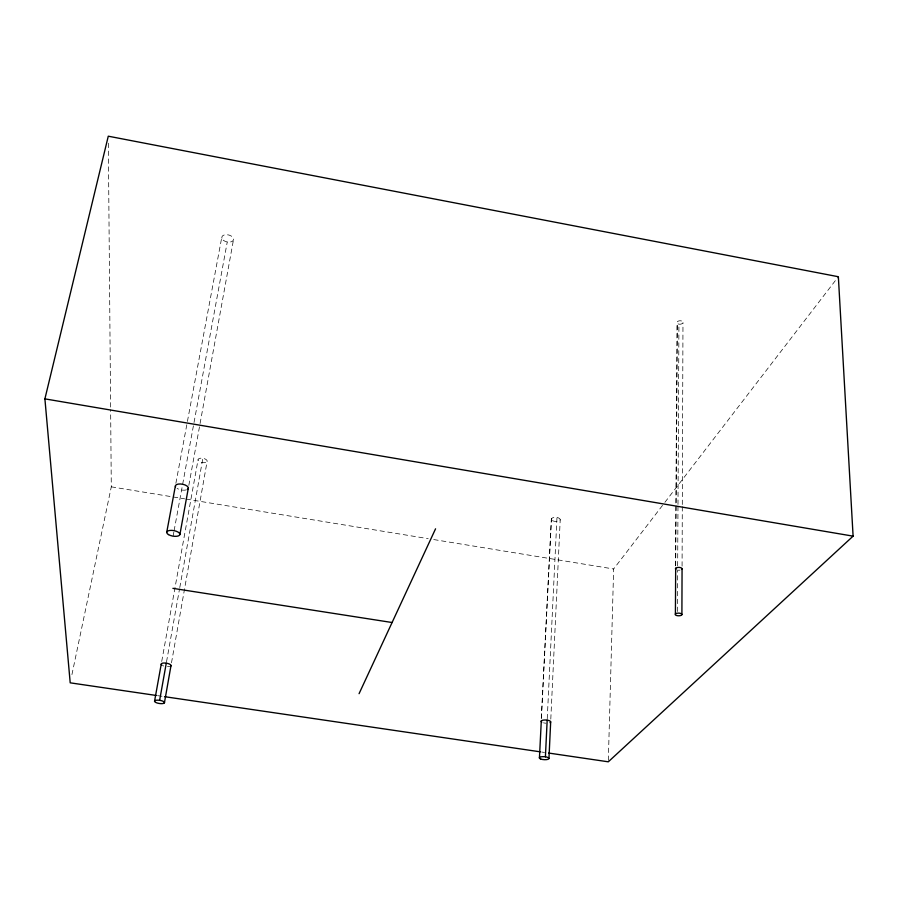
<?xml version="1.0" encoding="UTF-8"?>
<svg xmlns="http://www.w3.org/2000/svg" width="898" height="898" viewBox="0 0 898 898"><rect width="100%" height="100%" fill="white"/><g stroke="black" fill="none" stroke-linecap="round" stroke-linejoin="round"><path stroke-width="0.67" stroke-dasharray="4.49 3.37" d="M682.076 566.144L682.3 505.944M682.3 504.541L682.974 322.55M675.498 565.886L676.969 322.449M675.7 565.504L677.474 321.596A3.008 1.717 -2 0 1 681.436 320.956A3.008 1.717 -2 0 1 682.716 323.134A3.008 1.717 -2 0 1 678.989 324.144L678.282 323.965A3.008 1.717 -2 0 1 677.126 322M677.429 611.538L677.642 570.107A3.3 1.392 0.7 0 0 680.213 570.084M677.664 565.908L677.979 505.821M677.99 504.418L678.933 324.133M608.339 760.415L613.637 568.984L664.049 503.419M550.8 719.107L560.217 519.616M547.241 718.748L556.973 517.495M541.269 718.535L551.316 519.224M541.438 718.131L551.484 518.707M171.496 662.814L207.157 461.123A4.613 2.155 10.3 0 0 203.824 458.519L202.645 458.272A4.613 2.155 10.3 0 0 198.065 459.596A4.613 2.155 10.3 0 0 201.758 462.47A4.613 2.155 10.3 0 0 206.989 461.662L207.157 461.123M166.523 661.804L179.533 588.931M179.78 587.561L202.847 458.317M161.719 661.456L198.043 459.787M188.827 485.403L233.525 239.519M173.101 536.162L173.842 532.087M174.1 530.74L193.766 423.878M194.024 422.509L227.25 242.011M175.885 483.27L221.772 237.33M71.93 674.6L111.296 486.839L110.634 409.701M664.902 502.308L838.35 276.73M157.577 695.647L164.514 696.668M541.73 752.041L544.514 752.445M111.296 486.839L184.64 498.839M186.021 499.064L428.2 538.665M433.734 539.563L613.637 568.984M108.332 143.209L110.622 408.298M545.872 723.193A4.782 1.583 3.7 0 1 543.492 722.834M169.643 666.518A4.961 1.684 8.9 0 1 167.466 666.664M163.75 666.002A4.961 1.684 8.9 0 1 162.718 665.598M186.234 489.915A6.567 2.941 10.4 0 1 177.097 488.411M552.573 520.717A4.456 2.043 2.7 0 0 560.049 520.133A4.456 2.043 2.7 0 0 554.683 517.394A4.456 2.043 2.7 0 0 552.573 520.717M223.198 240.17A5.983 3.603 12.9 0 0 233.222 240.406A5.983 3.603 12.9 0 0 226.543 234.659A5.983 3.603 12.9 0 0 223.198 240.17"/><path stroke-width="1.35" d="M681.896 614.602L682.065 568.939M675.408 613.951L675.678 568.299M548.947 758.484L550.676 721.891M545.4 756.801L547.174 720.151M539.462 757.497L541.303 720.926M164.457 702.64L171.002 665.575M159.642 700.328L166.276 663.173M154.546 701.259L161.225 664.194M179.914 534.433L188.322 488.153M166.725 532.312L175.368 486.02M156.185 695.445L70.201 682.828L44.9 398.869L108.276 136.193L838.35 276.73L853.1 536.151L608.305 761.807L548.667 753.052M359.065 693.683L435.564 528.81M164.514 696.668L540.349 751.839M172.899 588.347L392.078 622.516M44.9 398.869L853.1 536.151M681.885 569.298A3.3 1.392 0.7 0 0 680.246 567.57A3.3 1.392 0.7 0 0 676.037 567.996L675.655 568.322A3.3 1.392 0.7 0 0 675.812 569.388M541.763 722.149A4.782 1.583 3.7 0 1 542.863 720.207A4.782 1.583 3.7 0 1 549.004 720.578A4.782 1.583 3.7 0 1 550.014 722.654M170.407 666.271A4.961 1.684 8.9 0 0 170.878 665.923L171.035 665.508A4.961 1.684 8.9 0 0 167.331 663.364L166.063 663.139A4.961 1.684 8.9 0 0 161.842 663.42A4.961 1.684 8.9 0 0 161.921 665.137M175.525 486.817A6.567 2.941 10.4 0 1 182.945 484.303A6.567 2.941 10.4 0 1 187.323 489.477M164.48 702.573L164.334 702.966A5.018 1.583 8.7 0 1 158.733 703.381A5.018 1.583 8.7 0 1 154.557 701.114A5.018 1.583 8.7 0 1 159.429 700.294L160.72 700.519A5.018 1.583 8.7 0 1 164.48 702.573M675.779 613.671L675.386 613.974A3.345 1.325 1.1 0 0 676.677 615.523L677.462 615.691A3.345 1.325 1.1 0 0 681.616 615.04A3.345 1.325 1.1 0 0 680.179 613.323A3.345 1.325 1.1 0 0 675.779 613.671M540.675 759.012A4.838 1.493 3.9 0 0 548.768 758.855A4.838 1.493 3.9 0 0 542.908 756.644A4.838 1.493 3.9 0 0 540.675 759.012M168.476 534.579A6.679 2.795 10.1 0 0 179.622 535.118A6.679 2.795 10.1 0 0 171.866 530.381A6.679 2.795 10.1 0 0 168.476 534.579"/></g></svg>
